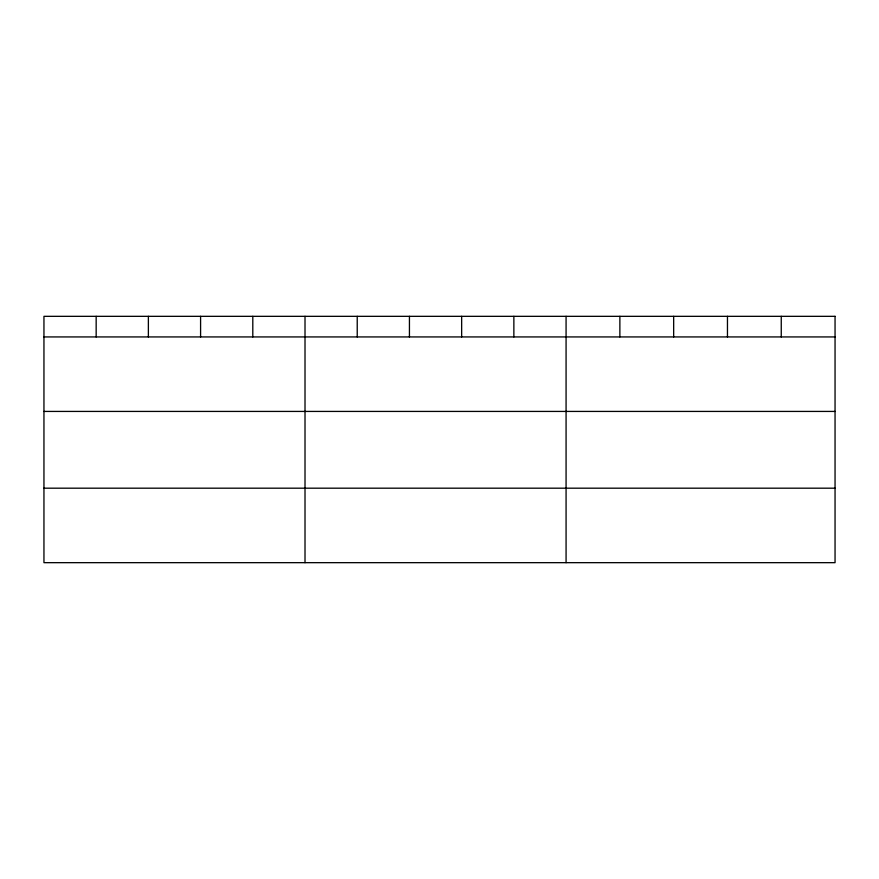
<?xml version="1.0" encoding="UTF-8"?>
<svg xmlns="http://www.w3.org/2000/svg" width="879" height="879" viewBox="0 0 879 879"><rect width="100%" height="100%" fill="white"/><g stroke="black" fill="none" stroke-linecap="round" stroke-linejoin="round"><path stroke-width="1.32" d="M43.95 336.932L835.05 336.932M43.95 411.427L835.05 411.427M43.95 488.186L835.05 488.186M781.255 316.33L781.255 336.932M727.46 316.33L727.46 336.932M673.666 316.33L673.666 336.932M619.871 316.33L619.871 336.932M566.076 316.33L566.076 562.67M513.863 316.33L513.863 336.932M461.651 316.33L461.651 336.932M409.438 316.33L409.438 336.932M357.226 316.33L357.226 336.932M305.013 316.33L305.013 562.67M252.8 316.33L252.8 336.932M200.588 316.33L200.588 336.932M148.375 316.33L148.375 336.932M96.163 316.33L96.163 336.932M835.05 316.33L43.95 316.33L43.95 562.67L835.05 562.67L835.05 316.33"/></g></svg>
